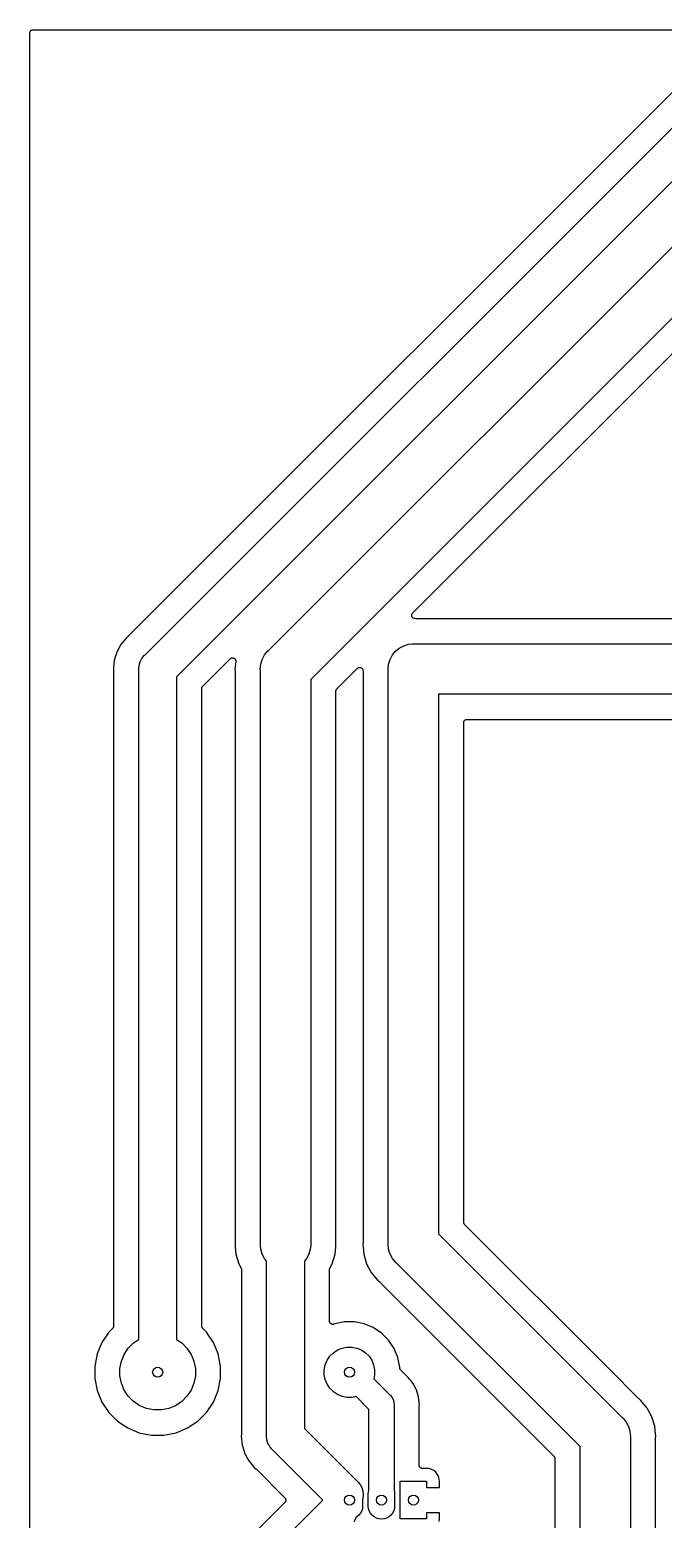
# Model space of a CAD drawing. Extents: x 74 to 216, y -130 to -38.
# Drawn here: x 73.7 to 98.8, y -97.3 to -38.1 of the extents above; entities that cross this region are included whole.
import ezdxf

# ---------------------------------------------------------------- set-up
doc = ezdxf.new("R2010")
doc.units = 0
doc.layers.add('BLACK', color=7, linetype='CONTINUOUS')

msp = doc.modelspace()

# ---------------------------------------------------------------- linework, layer by layer
at = {"layer": 'BLACK', "linetype": 'CONTINUOUS'}
for p, q in [((73.66, -38.2252), (73.6613, -38.2133)), ((73.66, -38.2261), (73.66, -38.2252)), ((73.66, -38.2261), (73.66, -38.2261)), ((73.66, -38.2261), (73.66, -38.2261)), ((73.66, -38.227), (73.66, -38.2261)), ((73.66, -129.413), (73.66, -38.227)), ((73.6613, -38.2133), (73.6626, -38.2015)), ((73.6626, -38.2015), (73.6627, -38.201)), ((73.6627, -38.201), (73.6628, -38.2006)), ((73.6628, -38.2006), (73.6664, -38.1892)), ((73.6664, -38.1892), (73.6699, -38.1778)), ((73.6699, -38.1778), (73.6701, -38.1774)), ((73.6701, -38.1774), (73.6703, -38.177)), ((73.6703, -38.177), (73.676, -38.1665)), ((73.676, -38.1665), (73.6817, -38.156)), ((73.6817, -38.156), (73.682, -38.1556)), ((73.682, -38.1556), (73.6822, -38.1552)), ((73.6822, -38.1552), (73.6899, -38.1461)), ((73.6899, -38.1461), (73.6975, -38.1369)), ((73.6975, -38.1369), (73.6979, -38.1366)), ((73.6979, -38.1366), (73.6981, -38.1363)), ((73.6981, -38.1363), (73.7075, -38.1288)), ((73.7075, -38.1288), (73.7167, -38.1212)), ((73.7167, -38.1212), (73.7171, -38.121)), ((73.7171, -38.121), (73.7175, -38.1207)), ((73.7175, -38.1207), (73.7281, -38.1152)), ((73.7281, -38.1152), (73.7386, -38.1096)), ((73.7386, -38.1096), (73.739, -38.1095)), ((73.739, -38.1095), (73.7394, -38.1092)), ((73.7394, -38.1092), (73.7509, -38.1059)), ((73.7509, -38.1059), (73.7623, -38.1024)), ((73.7623, -38.1024), (73.7628, -38.1024)), ((73.7628, -38.1024), (73.7632, -38.1022)), ((73.7632, -38.1022), (73.7751, -38.1012)), ((73.7751, -38.1012), (73.787, -38.1)), ((73.787, -38.1), (215.773, -38.1)), ((100.297, -39.4678), (77.5678, -62.1974)), ((78.2357, -62.9436), (101.044, -40.1357)), ((101.911, -41.39), (79.49, -63.8107)), ((83.1476, -62.7582), (103.398, -42.5076)), ((104.554, -44.18), (84.82, -63.9142)), ((88.8697, -61.2788), (104.931, -45.2172)), ((88.8325, -61.3681), (88.8331, -61.3617)), ((88.833, -61.3741), (88.8325, -61.3681)), ((88.833, -61.38), (88.833, -61.3741)), ((88.8342, -61.3864), (88.833, -61.38)), ((88.8331, -61.3617), (88.8332, -61.3552)), ((88.8332, -61.3552), (88.8344, -61.3494)), ((88.8348, -61.3928), (88.8342, -61.3864)), ((88.8344, -61.3494), (88.835, -61.3435)), ((88.8365, -61.3985), (88.8348, -61.3928)), ((88.835, -61.3435), (88.8369, -61.3373)), ((88.8376, -61.4044), (88.8365, -61.3985)), ((88.8369, -61.3373), (88.8382, -61.331)), ((88.84, -61.4104), (88.8376, -61.4044)), ((88.8382, -61.331), (88.8405, -61.3255)), ((88.8419, -61.4166), (88.84, -61.4104)), ((88.8405, -61.3255), (88.8422, -61.3198)), ((88.8447, -61.4218), (88.8419, -61.4166)), ((88.8422, -61.3198), (88.8453, -61.3141)), ((88.8469, -61.4274), (88.8447, -61.4218)), ((88.8453, -61.3141), (88.8478, -61.3081)), ((88.8504, -61.4328), (88.8469, -61.4274)), ((88.8478, -61.3081), (88.8511, -61.3032)), ((88.8534, -61.4385), (88.8504, -61.4328)), ((88.8511, -61.3032), (88.8539, -61.2979)), ((88.8572, -61.4431), (88.8534, -61.4385)), ((88.8539, -61.2979), (88.858, -61.2929)), ((88.8605, -61.4481), (88.8572, -61.4431)), ((88.858, -61.2929), (88.8616, -61.2876)), ((88.865, -61.4527), (88.8605, -61.4481)), ((88.8616, -61.2876), (88.8659, -61.2834)), ((88.869, -61.4577), (88.865, -61.4527)), ((88.8659, -61.2834), (88.8697, -61.2788)), ((88.8736, -61.4616), (88.869, -61.4577)), ((88.8778, -61.4658), (88.8736, -61.4616)), ((88.8831, -61.4695), (88.8778, -61.4658)), ((88.8881, -61.4736), (88.8831, -61.4695)), ((88.8933, -61.4765), (88.8881, -61.4736)), ((88.8982, -61.4798), (88.8933, -61.4765)), ((88.9042, -61.4824), (88.8982, -61.4798)), ((88.9098, -61.4855), (88.9042, -61.4824)), ((88.9155, -61.4873), (88.9098, -61.4855)), ((88.921, -61.4896), (88.9155, -61.4873)), ((88.9273, -61.491), (88.921, -61.4896)), ((88.9335, -61.4929), (88.9273, -61.491)), ((88.9394, -61.4935), (88.9335, -61.4929)), ((88.9453, -61.4948), (88.9394, -61.4935)), ((88.947, -61.495), (88.9453, -61.4948)), ((88.992, -61.4994), (88.947, -61.495)), ((88.9974, -61.4994), (88.992, -61.4994)), ((89.0027, -61.5), (88.9974, -61.4994)), ((89.0045, -61.5), (89.0027, -61.5)), ((101.797, -61.5), (89.0045, -61.5)), ((77.2779, -62.523), (77.1154, -62.8271)), ((77.4966, -62.2566), (77.2779, -62.523)), ((77.5585, -62.2057), (77.4966, -62.2566)), ((77.5623, -62.2019), (77.5585, -62.2057)), ((77.5665, -62.1986), (77.5623, -62.2019)), ((77.5678, -62.1974), (77.5665, -62.1986)), ((88.1895, -62.7895), (88.3417, -62.6645)), ((88.3417, -62.6645), (88.5155, -62.5717)), ((88.5155, -62.5717), (88.704, -62.5145)), ((88.704, -62.5145), (88.8509, -62.5)), ((88.8509, -62.5), (88.9, -62.4952)), ((88.9, -62.4952), (88.9491, -62.5)), ((88.9491, -62.5), (101.698, -62.5)), ((77.0153, -63.1569), (76.9894, -63.4202)), ((77.016, -63.1547), (77.0153, -63.1569)), ((77.0664, -62.9886), (77.016, -63.1547)), ((77.016, -63.1547), (77.016, -63.1547)), ((77.1154, -62.8271), (77.0664, -62.9886)), ((78.0009, -63.353), (78.0437, -63.2116)), ((78.0437, -63.2116), (78.1134, -63.0813)), ((78.1134, -63.0813), (78.2071, -62.9671)), ((78.2071, -62.9671), (78.2357, -62.9436)), ((80.5272, -64.1877), (81.6244, -63.0905)), ((81.6244, -63.0905), (81.6257, -63.0892)), ((81.6257, -63.0892), (81.6304, -63.0855)), ((81.6304, -63.0855), (81.6347, -63.0813)), ((81.6347, -63.0813), (81.64, -63.0778)), ((81.64, -63.0778), (81.645, -63.0738)), ((81.645, -63.0738), (81.6504, -63.071)), ((81.6504, -63.071), (81.6554, -63.0677)), ((81.6554, -63.0677), (81.6613, -63.0653)), ((81.6613, -63.0653), (81.667, -63.0624)), ((81.667, -63.0624), (81.6728, -63.0607)), ((81.6728, -63.0607), (81.6784, -63.0584)), ((81.6784, -63.0584), (81.6847, -63.0572)), ((81.6847, -63.0572), (81.6908, -63.0554)), ((81.6908, -63.0554), (81.6968, -63.0549)), ((81.6968, -63.0549), (81.7027, -63.0538)), ((81.7027, -63.0538), (81.7091, -63.0538)), ((81.7091, -63.0538), (81.7155, -63.0533)), ((81.7155, -63.0533), (81.7215, -63.0539)), ((81.7215, -63.0539), (81.7275, -63.054)), ((81.7275, -63.054), (81.7338, -63.0553)), ((81.7338, -63.0553), (81.7402, -63.056)), ((81.7402, -63.056), (81.7459, -63.0578)), ((81.7459, -63.0578), (81.7518, -63.059)), ((81.7518, -63.059), (81.7577, -63.0615)), ((81.7577, -63.0615), (81.7638, -63.0634)), ((81.7638, -63.0634), (81.7691, -63.0663)), ((81.7691, -63.0663), (81.7746, -63.0686)), ((81.7746, -63.0686), (81.78, -63.0722)), ((81.78, -63.0722), (81.7856, -63.0752)), ((81.7856, -63.0752), (81.7902, -63.0791)), ((81.7902, -63.0791), (81.7952, -63.0825)), ((81.7952, -63.0825), (81.7997, -63.087)), ((81.7997, -63.087), (81.8046, -63.0911)), ((81.8046, -63.0911), (81.8084, -63.0958)), ((81.8084, -63.0958), (81.8126, -63.1001)), ((81.8126, -63.1001), (81.8162, -63.1054)), ((81.8162, -63.1054), (81.8202, -63.1104)), ((81.8406, -63.1927), (81.8194, -63.408)), ((81.8202, -63.1104), (81.823, -63.1157)), ((81.823, -63.1157), (81.8264, -63.1207)), ((81.8264, -63.1207), (81.8288, -63.1266)), ((81.8288, -63.1266), (81.8318, -63.1323)), ((81.8318, -63.1323), (81.8335, -63.1381)), ((81.8335, -63.1381), (81.8358, -63.1436)), ((81.8358, -63.1436), (81.837, -63.1499)), ((81.837, -63.1499), (81.8389, -63.156)), ((81.8389, -63.156), (81.8394, -63.162)), ((81.8394, -63.162), (81.8406, -63.1679)), ((81.8406, -63.1679), (81.8406, -63.1743)), ((81.8406, -63.1743), (81.8412, -63.1807)), ((81.8412, -63.1807), (81.8406, -63.1867)), ((81.8406, -63.1867), (81.8406, -63.1927)), ((82.8152, -63.5), (82.8345, -63.304)), ((82.8345, -63.304), (82.8917, -63.1155)), ((82.8917, -63.1155), (82.901, -63.0979)), ((82.901, -63.0979), (82.9845, -62.9417)), ((82.9845, -62.9417), (83.1095, -62.7895)), ((83.1095, -62.7895), (83.1476, -62.7582)), ((87.8952, -63.5), (87.9145, -63.304)), ((87.9145, -63.304), (87.9717, -63.1155)), ((87.9717, -63.1155), (88.0645, -62.9417)), ((88.0645, -62.9417), (88.1895, -62.7895)), ((76.9894, -63.4202), (76.9815, -63.5)), ((76.9815, -63.5), (76.9894, -63.5798)), ((76.9894, -63.4202), (76.9894, -63.4202)), ((76.9894, -63.5798), (76.9895, -63.5815)), ((76.9895, -63.5815), (76.9895, -63.5869)), ((76.9895, -63.5869), (76.99, -63.5922)), ((76.99, -63.5922), (76.99, -89.6019)), ((77.9864, -63.5), (77.99, -63.4632)), ((77.99, -63.5368), (77.9864, -63.5)), ((77.99, -63.4632), (78.0009, -63.353)), ((77.99, -63.4632), (77.99, -63.4632)), ((77.99, -90.1371), (77.99, -63.5368)), ((79.49, -63.8107), (79.49, -90.1371)), ((81.8194, -63.408), (81.8103, -63.5)), ((81.8103, -63.5), (81.8194, -63.592)), ((81.8194, -63.408), (81.8194, -63.408)), ((81.8194, -63.592), (81.8195, -63.5938)), ((81.8195, -63.5938), (81.8195, -63.5992)), ((81.8195, -63.5992), (81.82, -63.6045)), ((81.82, -63.6045), (81.82, -86.4583)), ((82.82, -63.5491), (82.8152, -63.5)), ((82.82, -86.4091), (82.82, -63.5491)), ((84.82, -63.9142), (84.82, -86.4091)), ((85.8572, -64.2912), (86.6788, -63.4697)), ((86.6788, -63.4697), (86.68, -63.4684)), ((86.68, -63.4684), (86.6847, -63.4647)), ((86.6847, -63.4647), (86.6889, -63.4605)), ((86.6889, -63.4605), (86.6943, -63.457)), ((86.6943, -63.457), (86.6994, -63.453)), ((86.6994, -63.453), (86.7047, -63.4502)), ((86.7047, -63.4502), (86.7097, -63.4469)), ((86.7097, -63.4469), (86.7157, -63.4445)), ((86.7157, -63.4445), (86.7214, -63.4415)), ((86.7214, -63.4415), (86.7271, -63.4399)), ((86.7271, -63.4399), (86.7327, -63.4376)), ((86.7327, -63.4376), (86.739, -63.4364)), ((86.739, -63.4364), (86.7452, -63.4346)), ((86.7452, -63.4346), (86.7511, -63.4341)), ((86.7511, -63.4341), (86.757, -63.433)), ((86.757, -63.433), (86.7635, -63.433)), ((86.7635, -63.433), (86.7699, -63.4325)), ((86.7699, -63.4325), (86.7758, -63.4331)), ((86.7758, -63.4331), (86.7818, -63.4332)), ((86.7818, -63.4332), (86.7881, -63.4344)), ((86.7881, -63.4344), (86.7945, -63.4351)), ((86.7945, -63.4351), (86.8002, -63.4369)), ((86.8002, -63.4369), (86.8061, -63.4381)), ((86.8061, -63.4381), (86.812, -63.4406)), ((86.812, -63.4406), (86.8182, -63.4426)), ((86.8182, -63.4426), (86.8234, -63.4454)), ((86.8234, -63.4454), (86.8289, -63.4477)), ((86.8289, -63.4477), (86.8343, -63.4513)), ((86.8343, -63.4513), (86.84, -63.4544)), ((86.84, -63.4544), (86.8445, -63.4582)), ((86.8445, -63.4582), (86.8495, -63.4616)), ((86.8495, -63.4616), (86.854, -63.4662)), ((86.854, -63.4662), (86.859, -63.4703)), ((86.859, -63.4703), (86.8627, -63.4749)), ((86.8627, -63.4749), (86.867, -63.4792)), ((86.867, -63.4792), (86.8705, -63.4845)), ((86.8705, -63.4845), (86.8746, -63.4896)), ((86.8746, -63.4896), (86.8774, -63.4948)), ((86.8774, -63.4948), (86.8807, -63.4998)), ((86.8807, -63.4998), (86.8831, -63.5057)), ((86.8831, -63.5057), (86.8862, -63.5115)), ((86.8862, -63.5115), (86.8879, -63.5172)), ((86.8879, -63.5172), (86.8901, -63.5227)), ((86.8901, -63.5227), (86.8914, -63.529)), ((86.8914, -63.529), (86.8932, -63.5352)), ((86.8932, -63.5352), (86.8938, -63.5412)), ((86.8938, -63.5412), (86.895, -63.547)), ((86.895, -63.547), (86.8994, -63.5921)), ((86.8994, -63.5921), (86.8996, -63.5938)), ((86.8996, -63.5938), (86.8995, -63.5992)), ((86.8995, -63.5992), (86.9, -63.6045)), ((86.9, -63.6045), (86.9, -86.2555)), ((87.9, -63.5491), (87.8952, -63.5)), ((87.9, -86.3109), (87.9, -63.5491)), ((80.49, -64.2757), (80.4913, -64.264)), ((80.49, -64.277), (80.49, -64.2757)), ((80.49, -64.2771), (80.49, -64.277)), ((80.49, -64.277), (80.49, -64.277)), ((80.49, -64.2775), (80.49, -64.2771)), ((80.49, -89.6019), (80.49, -64.2775)), ((80.4913, -64.264), (80.4925, -64.2524)), ((80.4925, -64.2524), (80.4927, -64.2517)), ((80.4927, -64.2517), (80.4928, -64.2511)), ((80.4928, -64.2511), (80.4963, -64.2399)), ((80.4963, -64.2399), (80.4998, -64.2287)), ((80.4998, -64.2287), (80.5001, -64.2281)), ((80.5001, -64.2281), (80.5003, -64.2274)), ((80.5003, -64.2274), (80.5059, -64.2171)), ((80.5059, -64.2171), (80.5115, -64.2068)), ((80.5115, -64.2068), (80.5119, -64.2063)), ((80.5119, -64.2063), (80.5122, -64.2057)), ((80.5122, -64.2057), (80.5197, -64.1968)), ((80.5197, -64.1968), (80.5272, -64.1877)), ((85.82, -64.3793), (85.8213, -64.3676)), ((85.82, -64.3806), (85.82, -64.3793)), ((85.82, -64.381), (85.82, -64.3806)), ((85.82, -64.3806), (85.82, -64.3806)), ((85.82, -64.3806), (85.82, -64.3806)), ((85.82, -86.4583), (85.82, -64.381)), ((85.8213, -64.3676), (85.8225, -64.3559)), ((85.8225, -64.3559), (85.8227, -64.3553)), ((85.8227, -64.3553), (85.8228, -64.3546)), ((85.8228, -64.3546), (85.8263, -64.3434)), ((85.8263, -64.3434), (85.8298, -64.3322)), ((85.8298, -64.3322), (85.8301, -64.3316)), ((85.8301, -64.3316), (85.8303, -64.331)), ((85.8303, -64.331), (85.8359, -64.3207)), ((85.8359, -64.3207), (85.8415, -64.3104)), ((85.8415, -64.3104), (85.8419, -64.3099)), ((85.8419, -64.3099), (85.8422, -64.3093)), ((85.8422, -64.3093), (85.8497, -64.3003)), ((85.8497, -64.3003), (85.8572, -64.2912)), ((101.698, -64.5), (89.9, -64.5)), ((89.9, -64.5), (89.9, -85.9458)), ((90.9, -65.6252), (90.9013, -65.6133)), ((90.9, -65.6261), (90.9, -65.6252)), ((90.9, -65.627), (90.9, -65.6261)), ((90.9, -65.6261), (90.9, -65.6261)), ((90.9, -65.6261), (90.9, -65.6261)), ((90.9, -85.479), (90.9, -65.627)), ((90.9013, -65.6133), (90.9026, -65.6015)), ((90.9026, -65.6015), (90.9027, -65.601)), ((90.9027, -65.601), (90.9028, -65.6006)), ((90.9028, -65.6006), (90.9064, -65.5892)), ((90.9064, -65.5892), (90.9099, -65.5778)), ((90.9099, -65.5778), (90.9101, -65.5774)), ((90.9101, -65.5774), (90.9103, -65.577)), ((90.9103, -65.577), (90.916, -65.5665)), ((90.916, -65.5665), (90.9217, -65.556)), ((90.9217, -65.556), (90.922, -65.5556)), ((90.922, -65.5556), (90.9222, -65.5552)), ((90.9222, -65.5552), (90.9299, -65.5461)), ((90.9299, -65.5461), (90.9375, -65.5369)), ((90.9375, -65.5369), (90.9379, -65.5366)), ((90.9379, -65.5366), (90.9381, -65.5363)), ((90.9381, -65.5363), (90.9475, -65.5288)), ((90.9475, -65.5288), (90.9567, -65.5212)), ((90.9567, -65.5212), (90.9571, -65.521)), ((90.9571, -65.521), (90.9575, -65.5207)), ((90.9575, -65.5207), (90.9681, -65.5152)), ((90.9681, -65.5152), (90.9786, -65.5096)), ((90.9786, -65.5096), (90.979, -65.5095)), ((90.979, -65.5095), (90.9794, -65.5092)), ((90.9794, -65.5092), (90.9909, -65.5059)), ((90.9909, -65.5059), (91.0023, -65.5024)), ((91.0023, -65.5024), (91.0028, -65.5024)), ((91.0028, -65.5024), (91.0032, -65.5023)), ((91.0032, -65.5023), (91.0151, -65.5012)), ((91.0151, -65.5012), (91.027, -65.5)), ((91.027, -65.5), (99.9645, -65.5)), ((90.9011, -85.4906), (90.9, -85.479)), ((90.9022, -85.5023), (90.9011, -85.4906)), ((90.9024, -85.503), (90.9022, -85.5023)), ((90.9024, -85.5036), (90.9024, -85.503)), ((90.9058, -85.5148), (90.9024, -85.5036)), ((90.9091, -85.5261), (90.9058, -85.5148)), ((90.9094, -85.5267), (90.9091, -85.5261)), ((90.9096, -85.5274), (90.9094, -85.5267)), ((90.9151, -85.5377), (90.9096, -85.5274)), ((90.9205, -85.5481), (90.9151, -85.5377)), ((90.9209, -85.5487), (90.9205, -85.5481)), ((90.9212, -85.5493), (90.9209, -85.5487)), ((90.9286, -85.5583), (90.9212, -85.5493)), ((90.936, -85.5675), (90.9286, -85.5583)), ((90.9369, -85.5684), (90.936, -85.5675)), ((90.9369, -85.5685), (90.9369, -85.5684)), ((90.9372, -85.5688), (90.9369, -85.5685)), ((90.9369, -85.5685), (90.9369, -85.5685)), ((96.6394, -91.271), (90.9372, -85.5688)), ((86.8994, -86.268), (86.8903, -86.36)), ((86.8903, -86.36), (86.8994, -86.452)), ((86.9, -86.2573), (86.8994, -86.2626)), ((86.8994, -86.2626), (86.8994, -86.268)), ((86.9, -86.2555), (86.9, -86.2573)), ((87.8952, -86.36), (87.9, -86.3109)), ((87.9145, -86.556), (87.8952, -86.36)), ((89.9, -85.9458), (97.1924, -93.2382)), ((81.82, -86.4583), (81.8489, -86.7521)), ((81.8489, -86.7521), (81.9633, -87.1291)), ((82.8345, -86.556), (82.82, -86.4091)), ((82.8917, -86.7445), (82.8345, -86.556)), ((82.9845, -86.9183), (82.8917, -86.7445)), ((83.07, -87.0224), (82.9845, -86.9183)), ((84.6555, -86.9183), (84.57, -87.0224)), ((84.7483, -86.7445), (84.6555, -86.9183)), ((84.8055, -86.556), (84.7483, -86.7445)), ((84.82, -86.4091), (84.8055, -86.556)), ((85.6767, -87.1291), (85.7911, -86.7521)), ((85.7911, -86.7521), (85.82, -86.4583)), ((86.8994, -86.452), (86.8994, -86.452)), ((86.8994, -86.452), (86.9289, -86.7521)), ((86.9289, -86.7521), (87.0433, -87.1291)), ((87.9652, -86.7233), (87.9145, -86.556)), ((87.9717, -86.7445), (87.9652, -86.7233)), ((88.0645, -86.9183), (87.9717, -86.7445)), ((88.1895, -87.0705), (88.0645, -86.9183)), ((81.9633, -87.1291), (82.055, -87.3006)), ((82.055, -87.3006), (82.0558, -87.3022)), ((82.0558, -87.3022), (82.0579, -87.3073)), ((82.0579, -87.3073), (82.0604, -87.3121)), ((82.0604, -87.3121), (82.0624, -87.3188)), ((82.0624, -87.3188), (82.065, -87.3252)), ((82.065, -87.3252), (82.066, -87.3306)), ((82.066, -87.3306), (82.0676, -87.3358)), ((82.0676, -87.3358), (82.0683, -87.3428)), ((82.0683, -87.3428), (82.0695, -87.3496)), ((82.0695, -87.3496), (82.0695, -87.3551)), ((82.0695, -87.3551), (82.07, -87.3605)), ((82.07, -87.3605), (82.07, -93.8878)), ((83.07, -93.9432), (83.07, -87.0224)), ((84.57, -87.0224), (84.57, -93.6693)), ((85.57, -87.3587), (85.5706, -87.3533)), ((85.57, -87.3605), (85.57, -87.3587)), ((85.57, -89.4124), (85.57, -87.3605)), ((85.5706, -87.3478), (85.572, -87.341)), ((85.5706, -87.3533), (85.5706, -87.3478)), ((85.572, -87.341), (85.5728, -87.3341)), ((85.5728, -87.3341), (85.5744, -87.3289)), ((85.5744, -87.3289), (85.5755, -87.3235)), ((85.5755, -87.3235), (85.5782, -87.3171)), ((85.5782, -87.3171), (85.5803, -87.3105)), ((85.5803, -87.3105), (85.5829, -87.3057)), ((85.5829, -87.3057), (85.585, -87.3006)), ((85.585, -87.3006), (85.6767, -87.1291)), ((87.0433, -87.1291), (87.229, -87.4765)), ((87.229, -87.4765), (87.4789, -87.7811)), ((88.2276, -87.1018), (88.1895, -87.0705)), ((95.52, -94.3942), (88.2276, -87.1018)), ((87.4789, -87.7811), (87.5504, -87.8397)), ((87.5504, -87.8397), (87.5518, -87.8409)), ((87.5518, -87.8409), (87.5555, -87.8447)), ((87.5555, -87.8447), (87.5597, -87.8481)), ((87.5597, -87.8481), (94.4828, -94.7712)), ((76.7981, -89.8463), (76.5245, -90.2558)), ((76.9528, -89.6917), (76.7981, -89.8463)), ((76.9602, -89.6826), (76.9528, -89.6917)), ((76.9678, -89.6736), (76.9602, -89.6826)), ((76.9681, -89.673), (76.9678, -89.6736)), ((76.9685, -89.6725), (76.9681, -89.673)), ((76.9741, -89.6622), (76.9685, -89.6725)), ((76.9797, -89.6519), (76.9741, -89.6622)), ((76.9799, -89.6512), (76.9797, -89.6519)), ((76.9802, -89.6507), (76.9799, -89.6512)), ((76.9837, -89.6395), (76.9802, -89.6507)), ((76.9872, -89.6283), (76.9837, -89.6395)), ((76.9873, -89.6276), (76.9872, -89.6283)), ((76.9875, -89.627), (76.9873, -89.6276)), ((76.9887, -89.6154), (76.9875, -89.627)), ((76.99, -89.6036), (76.9887, -89.6154)), ((76.99, -89.6019), (76.99, -89.6023)), ((76.99, -89.6023), (76.99, -89.6023)), ((76.99, -89.6023), (76.99, -89.6023)), ((76.99, -89.6023), (76.99, -89.6036)), ((80.4911, -89.6135), (80.49, -89.6019)), ((80.4922, -89.6252), (80.4911, -89.6135)), ((80.4924, -89.6259), (80.4922, -89.6252)), ((80.4924, -89.6265), (80.4924, -89.6259)), ((80.4958, -89.6377), (80.4924, -89.6265)), ((80.4991, -89.649), (80.4958, -89.6377)), ((80.4994, -89.6496), (80.4991, -89.649)), ((80.4996, -89.6503), (80.4994, -89.6496)), ((80.5051, -89.6606), (80.4996, -89.6503)), ((80.5105, -89.671), (80.5051, -89.6606)), ((80.5109, -89.6716), (80.5105, -89.671)), ((80.5112, -89.6721), (80.5109, -89.6716)), ((80.5186, -89.6812), (80.5112, -89.6721)), ((80.526, -89.6904), (80.5186, -89.6812)), ((80.5269, -89.6913), (80.526, -89.6904)), ((80.5269, -89.6914), (80.5269, -89.6913)), ((80.5269, -89.6913), (80.5269, -89.6913)), ((80.5272, -89.6917), (80.5269, -89.6914)), ((80.6819, -89.8463), (80.5272, -89.6917)), ((80.9555, -90.2558), (80.6819, -89.8463)), ((85.5712, -89.4243), (85.57, -89.4124)), ((85.5723, -89.4364), (85.5712, -89.4243)), ((85.5724, -89.4367), (85.5723, -89.4364)), ((85.5724, -89.437), (85.5724, -89.4367)), ((85.5759, -89.4485), (85.5724, -89.437)), ((85.5793, -89.4602), (85.5759, -89.4485)), ((85.5795, -89.4605), (85.5793, -89.4602)), ((85.5796, -89.4608), (85.5795, -89.4605)), ((85.5853, -89.4715), (85.5796, -89.4608)), ((85.5909, -89.4821), (85.5853, -89.4715)), ((85.5911, -89.4824), (85.5909, -89.4821)), ((85.5912, -89.4827), (85.5911, -89.4824)), ((85.599, -89.4922), (85.5912, -89.4827)), ((85.6064, -89.5014), (85.599, -89.4922)), ((85.6067, -89.5016), (85.6064, -89.5014)), ((85.6069, -89.5019), (85.6067, -89.5016)), ((85.6162, -89.5096), (85.6069, -89.5019)), ((85.6254, -89.5173), (85.6162, -89.5096)), ((85.6257, -89.5175), (85.6254, -89.5173)), ((85.626, -89.5177), (85.6257, -89.5175)), ((85.6366, -89.5234), (85.626, -89.5177)), ((85.6472, -89.5292), (85.6366, -89.5234)), ((85.6475, -89.5293), (85.6472, -89.5292)), ((85.6478, -89.5295), (85.6475, -89.5293)), ((85.6594, -89.533), (85.6478, -89.5295)), ((85.6708, -89.5366), (85.6594, -89.533)), ((85.6711, -89.5367), (85.6708, -89.5366)), ((85.6715, -89.5368), (85.6711, -89.5367)), ((85.6836, -89.5381), (85.6715, -89.5368)), ((85.6954, -89.5394), (85.6836, -89.5381)), ((85.6958, -89.5393), (85.6954, -89.5394)), ((85.6961, -89.5394), (85.6958, -89.5393)), ((85.7081, -89.5383), (85.6961, -89.5394)), ((85.7201, -89.5372), (85.7081, -89.5383)), ((85.7205, -89.5372), (85.7201, -89.5372)), ((85.7208, -89.5371), (85.7205, -89.5372)), ((85.7322, -89.5338), (85.7208, -89.5371)), ((85.744, -89.5304), (85.7322, -89.5338)), ((85.7446, -89.5301), (85.744, -89.5304)), ((85.7456, -89.5297), (85.7446, -89.5301)), ((85.7446, -89.5301), (85.7446, -89.5301)), ((85.7446, -89.5301), (85.7446, -89.5301)), ((85.7766, -89.5169), (85.7456, -89.5297)), ((86.163, -89.44), (85.7766, -89.5169)), ((86.557, -89.44), (86.163, -89.44)), ((86.9434, -89.5169), (86.557, -89.44)), ((87.3074, -89.6676), (86.9434, -89.5169)), ((87.6349, -89.8865), (87.3074, -89.6676)), ((87.9135, -90.1651), (87.6349, -89.8865)), ((76.5245, -90.2558), (76.3361, -90.7108)), ((77.4107, -90.7295), (77.5749, -90.4838)), ((77.5749, -90.4838), (77.7838, -90.2749)), ((77.7838, -90.2749), (77.99, -90.1371)), ((79.49, -90.1371), (79.6962, -90.2749)), ((79.6962, -90.2749), (79.9051, -90.4838)), ((79.9051, -90.4838), (80.0693, -90.7295)), ((81.1439, -90.7108), (80.9555, -90.2558)), ((85.8863, -90.5538), (86.0683, -90.4784)), ((86.0683, -90.4784), (86.2615, -90.44)), ((86.2615, -90.44), (86.4585, -90.44)), ((86.4585, -90.44), (86.6517, -90.4784)), ((86.6517, -90.4784), (86.8337, -90.5538)), ((88.1324, -90.4926), (87.9135, -90.1651)), ((88.2831, -90.8566), (88.1324, -90.4926)), ((76.3361, -90.7108), (76.24, -91.1938)), ((77.24, -91.2923), (77.2976, -91.0025)), ((77.2976, -91.0025), (77.4107, -90.7295)), ((80.0693, -90.7295), (80.1824, -91.0025)), ((80.1824, -91.0025), (80.24, -91.2923)), ((81.24, -91.1938), (81.1439, -90.7108)), ((85.3984, -91.1483), (85.4738, -90.9663)), ((85.4738, -90.9663), (85.5832, -90.8025)), ((85.5832, -90.8025), (85.7225, -90.6632)), ((85.7225, -90.6632), (85.8863, -90.5538)), ((86.8337, -90.5538), (86.9975, -90.6632)), ((86.9975, -90.6632), (87.1368, -90.8025)), ((87.1368, -90.8025), (87.2462, -90.9663)), ((87.2462, -90.9663), (87.3216, -91.1483)), ((88.36, -91.243), (88.2831, -90.8566)), ((76.24, -91.1938), (76.24, -91.6862)), ((76.24, -91.6862), (76.3361, -92.1692)), ((77.24, -91.5877), (77.24, -91.2923)), ((77.2976, -91.8775), (77.24, -91.5877)), ((80.24, -91.5877), (80.1824, -91.8775)), ((80.24, -91.2923), (80.24, -91.5877)), ((81.1439, -92.1692), (81.24, -91.6862)), ((81.24, -91.6862), (81.24, -91.1938)), ((85.36, -91.3415), (85.3984, -91.1483)), ((85.36, -91.5385), (85.36, -91.3415)), ((85.3984, -91.7317), (85.36, -91.5385)), ((87.3216, -91.1483), (87.36, -91.3415)), ((87.36, -91.5385), (87.3277, -91.7006)), ((87.3277, -91.7006), (87.9662, -92.3391)), ((87.36, -91.3415), (87.36, -91.5385)), ((88.36, -91.2661), (88.36, -91.243)), ((88.3611, -91.2777), (88.36, -91.2661)), ((88.3622, -91.2894), (88.3611, -91.2777)), ((88.3624, -91.2901), (88.3622, -91.2894)), ((88.3624, -91.2907), (88.3624, -91.2901)), ((88.3658, -91.3019), (88.3624, -91.2907)), ((88.3691, -91.3132), (88.3658, -91.3019)), ((88.3694, -91.3138), (88.3691, -91.3132)), ((88.3696, -91.3145), (88.3694, -91.3138)), ((88.3751, -91.3248), (88.3696, -91.3145)), ((88.3805, -91.3352), (88.3751, -91.3248)), ((88.3809, -91.3358), (88.3805, -91.3352)), ((88.3812, -91.3364), (88.3809, -91.3358)), ((88.3886, -91.3454), (88.3812, -91.3364)), ((88.396, -91.3546), (88.3886, -91.3454)), ((88.3969, -91.3555), (88.396, -91.3546)), ((88.3969, -91.3556), (88.3969, -91.3555)), ((88.3972, -91.3559), (88.3969, -91.3556)), ((88.3969, -91.3556), (88.3969, -91.3556)), ((88.6341, -91.5928), (88.3972, -91.3559)), ((88.6383, -91.5962), (88.6341, -91.5928)), ((88.642, -91.6001), (88.6383, -91.5962)), ((88.6434, -91.6012), (88.642, -91.6001)), ((88.6958, -91.6442), (88.6434, -91.6012)), ((88.7388, -91.6966), (88.6958, -91.6442)), ((88.8067, -91.7793), (88.7388, -91.6966)), ((88.7388, -91.6966), (88.7388, -91.6966)), ((96.6395, -91.2711), (96.6394, -91.271)), ((97.8603, -92.4919), (96.6395, -91.2711)), ((76.3361, -92.1692), (76.5245, -92.6242)), ((77.4107, -92.1505), (77.2976, -91.8775)), ((77.5749, -92.3962), (77.4107, -92.1505)), ((80.0693, -92.1505), (79.9051, -92.3962)), ((80.1824, -91.8775), (80.0693, -92.1505)), ((80.9555, -92.6242), (81.1439, -92.1692)), ((85.4738, -91.9137), (85.3984, -91.7317)), ((85.5832, -92.0775), (85.4738, -91.9137)), ((85.7225, -92.2168), (85.5832, -92.0775)), ((85.8863, -92.3262), (85.7225, -92.2168)), ((88.8832, -91.8726), (88.8067, -91.7793)), ((88.8067, -91.7793), (88.8067, -91.7793)), ((89.0225, -92.1332), (88.8832, -91.8726)), ((89.1083, -92.4159), (89.0225, -92.1332)), ((76.5245, -92.6242), (76.7981, -93.0337)), ((77.7838, -92.6051), (77.5749, -92.3962)), ((78.0295, -92.7693), (77.7838, -92.6051)), ((78.3025, -92.8824), (78.0295, -92.7693)), ((78.5923, -92.94), (78.3025, -92.8824)), ((79.1775, -92.8824), (78.8877, -92.94)), ((79.4505, -92.7693), (79.1775, -92.8824)), ((79.6962, -92.6051), (79.4505, -92.7693)), ((79.9051, -92.3962), (79.6962, -92.6051)), ((80.6819, -93.0337), (80.9555, -92.6242)), ((86.0683, -92.4016), (85.8863, -92.3262)), ((86.2615, -92.44), (86.0683, -92.4016)), ((86.4585, -92.44), (86.2615, -92.44)), ((86.6206, -92.4077), (86.4585, -92.44)), ((87.13, -92.9171), (86.6206, -92.4077)), ((87.9662, -92.3391), (87.9853, -92.3547)), ((87.9853, -92.3547), (88.0477, -92.4309)), ((88.0477, -92.4309), (88.0942, -92.5177)), ((88.0942, -92.5177), (88.1228, -92.612)), ((88.1228, -92.612), (88.1295, -92.6802)), ((88.1295, -92.6802), (88.1324, -92.71)), ((88.1324, -92.71), (88.13, -92.7346)), ((88.13, -92.7346), (88.13, -96.1347)), ((89.1306, -92.6424), (89.1083, -92.4159)), ((89.13, -92.7881), (89.1306, -92.7828)), ((89.13, -92.7899), (89.13, -92.7881)), ((89.13, -95.1341), (89.13, -92.7899)), ((89.1306, -92.6425), (89.1306, -92.6424)), ((89.1373, -92.71), (89.1306, -92.6425)), ((89.1306, -92.7775), (89.1373, -92.71)), ((89.1306, -92.7828), (89.1306, -92.7775)), ((97.8645, -92.4953), (97.8603, -92.4919)), ((97.8682, -92.4991), (97.8645, -92.4953)), ((97.8696, -92.5003), (97.8682, -92.4991)), ((97.9411, -92.5589), (97.8696, -92.5003)), ((98.191, -92.8635), (97.9411, -92.5589)), ((98.3767, -93.2109), (98.191, -92.8635)), ((76.7981, -93.0337), (77.1463, -93.3819)), ((77.1463, -93.3819), (77.5558, -93.6555)), ((78.8877, -92.94), (78.5923, -92.94)), ((79.9242, -93.6555), (80.3337, -93.3819)), ((80.3337, -93.3819), (80.6819, -93.0337)), ((87.13, -96.1347), (87.13, -92.9171)), ((97.1924, -93.2382), (97.2305, -93.2695)), ((97.2305, -93.2695), (97.3555, -93.4217)), ((97.3555, -93.4217), (97.4483, -93.5955)), ((98.4911, -93.5879), (98.3767, -93.2109)), ((77.5558, -93.6555), (78.0108, -93.8439)), ((78.0108, -93.8439), (78.4938, -93.94)), ((78.4938, -93.94), (78.9862, -93.94)), ((78.9862, -93.94), (79.4692, -93.8439)), ((79.4692, -93.8439), (79.9242, -93.6555)), ((82.0694, -93.9002), (82.0615, -93.98)), ((82.0615, -93.98), (82.0953, -94.3231)), ((82.07, -93.8896), (82.0694, -93.8949)), ((82.0694, -93.8949), (82.0694, -93.9002)), ((82.07, -93.8878), (82.07, -93.8896)), ((83.0664, -93.98), (83.07, -93.9432)), ((83.0809, -94.127), (83.0664, -93.98)), ((84.57, -93.6693), (86.7114, -95.8107)), ((97.4483, -93.5955), (97.5055, -93.784)), ((97.5055, -93.784), (97.5188, -93.9189)), ((97.5188, -93.9189), (97.5248, -93.98)), ((97.5248, -93.98), (97.52, -94.0291)), ((97.52, -94.0291), (97.52, -103.14)), ((98.5206, -93.8878), (98.4911, -93.5879)), ((98.52, -94.0827), (98.5206, -94.0774)), ((98.52, -94.0845), (98.52, -94.0827)), ((98.52, -102.013), (98.52, -94.0845)), ((98.5206, -93.888), (98.5206, -93.8878)), ((98.5297, -93.98), (98.5206, -93.888)), ((98.5206, -94.072), (98.5297, -93.98)), ((98.5206, -94.0774), (98.5206, -94.072)), ((82.0953, -94.3231), (82.1594, -94.5344)), ((82.1594, -94.5344), (82.1595, -94.5346)), ((82.1595, -94.5346), (82.1954, -94.6529)), ((82.1954, -94.6529), (82.3579, -94.957)), ((83.1237, -94.2684), (83.0809, -94.127)), ((83.1557, -94.3282), (83.1237, -94.2684)), ((83.1934, -94.3987), (83.1557, -94.3282)), ((83.2312, -94.4448), (83.1934, -94.3987)), ((83.2636, -94.4843), (83.2312, -94.4448)), ((83.2871, -94.5129), (83.2636, -94.4843)), ((83.2636, -94.4843), (83.2636, -94.4843)), ((83.3157, -94.5364), (83.2871, -94.5129)), ((85.2993, -96.52), (83.3157, -94.5364)), ((95.52, -104.091), (95.52, -94.3942)), ((82.3579, -94.957), (82.4298, -95.0446)), ((82.4298, -95.0446), (82.5257, -95.1615)), ((82.5257, -95.1615), (82.5257, -95.1615)), ((82.5257, -95.1615), (82.5766, -95.2234)), ((82.5766, -95.2234), (82.6385, -95.2743)), ((82.6385, -95.2743), (82.6399, -95.2754)), ((82.6399, -95.2754), (82.6436, -95.2792)), ((82.6436, -95.2792), (82.6478, -95.2826)), ((89.13, -95.1345), (89.13, -95.1341)), ((89.13, -95.1348), (89.13, -95.1345)), ((89.1312, -95.1468), (89.13, -95.1348)), ((89.1324, -95.1588), (89.1312, -95.1468)), ((89.1325, -95.1591), (89.1324, -95.1588)), ((89.1326, -95.1595), (89.1325, -95.1591)), ((89.1361, -95.171), (89.1326, -95.1595)), ((89.1396, -95.1825), (89.1361, -95.171)), ((89.1398, -95.1828), (89.1396, -95.1825)), ((89.1399, -95.1832), (89.1398, -95.1828)), ((89.1456, -95.1938), (89.1399, -95.1832)), ((89.1512, -95.2044), (89.1456, -95.1938)), ((89.1515, -95.2047), (89.1512, -95.2044)), ((89.1516, -95.205), (89.1515, -95.2047)), ((89.1593, -95.2143), (89.1516, -95.205)), ((89.1669, -95.2236), (89.1593, -95.2143)), ((89.1672, -95.2238), (89.1669, -95.2236)), ((89.1674, -95.2241), (89.1672, -95.2238)), ((89.1768, -95.2317), (89.1674, -95.2241)), ((89.186, -95.2394), (89.1768, -95.2317)), ((89.1863, -95.2395), (89.186, -95.2394)), ((89.1866, -95.2398), (89.1863, -95.2395)), ((89.1972, -95.2455), (89.1866, -95.2398)), ((89.2078, -95.2512), (89.1972, -95.2455)), ((89.2081, -95.2513), (89.2078, -95.2512)), ((89.2085, -95.2514), (89.2081, -95.2513)), ((89.22, -95.2549), (89.2085, -95.2514)), ((89.2315, -95.2585), (89.22, -95.2549)), ((89.2318, -95.2585), (89.2315, -95.2585)), ((89.2322, -95.2586), (89.2318, -95.2585)), ((89.2442, -95.2598), (89.2322, -95.2586)), ((89.2561, -95.2611), (89.2442, -95.2598)), ((89.2565, -95.261), (89.2561, -95.2611)), ((89.2569, -95.2611), (89.2565, -95.261)), ((89.2586, -95.2611), (89.2569, -95.2611)), ((89.4196, -95.259), (89.2586, -95.2611)), ((89.5246, -95.2693), (89.4196, -95.259)), ((89.6203, -95.2984), (89.5246, -95.2693)), ((94.4828, -94.7712), (94.4831, -94.7715)), ((94.4831, -94.7715), (94.4831, -94.7715)), ((94.4831, -94.7715), (94.4831, -94.7716)), ((94.4831, -94.7716), (94.484, -94.7725)), ((94.484, -94.7725), (94.4914, -94.7817)), ((94.4914, -94.7817), (94.4988, -94.7908)), ((94.4988, -94.7908), (94.4991, -94.7913)), ((94.4991, -94.7913), (94.4995, -94.7919)), ((94.4995, -94.7919), (94.5049, -94.8023)), ((94.5049, -94.8023), (94.5104, -94.8126)), ((94.5104, -94.8126), (94.5106, -94.8133)), ((94.5106, -94.8133), (94.5109, -94.8139)), ((94.5109, -94.8139), (94.5142, -94.8252)), ((94.5142, -94.8252), (94.5176, -94.8364)), ((94.5176, -94.8364), (94.5176, -94.837)), ((94.5176, -94.837), (94.5178, -94.8377)), ((94.5178, -94.8377), (94.5189, -94.8494)), ((94.5189, -94.8494), (94.52, -94.861)), ((94.52, -94.861), (94.52, -104.036)), ((82.6478, -95.2826), (83.7953, -96.4302)), ((86.7114, -95.8107), (86.7816, -95.8963)), ((88.375, -97.27), (88.375, -95.77)), ((88.375, -95.77), (89.425, -95.77)), ((89.425, -95.77), (89.425, -96.02)), ((89.7086, -95.3456), (89.6203, -95.2984)), ((89.7859, -95.4091), (89.7086, -95.3456)), ((89.8494, -95.4864), (89.7859, -95.4091)), ((89.8966, -95.5747), (89.8494, -95.4864)), ((89.9256, -95.6704), (89.8966, -95.5747)), ((89.936, -95.7758), (89.9256, -95.6704)), ((89.9344, -96.02), (89.936, -95.7758)), ((83.7953, -96.4302), (83.7959, -96.4308)), ((83.7959, -96.4308), (83.7959, -96.4308)), ((83.7959, -96.4308), (83.796, -96.4308)), ((83.796, -96.4308), (83.7966, -96.4315)), ((83.7966, -96.4315), (83.8041, -96.4409)), ((83.8041, -96.4409), (83.8115, -96.4501)), ((83.8115, -96.4501), (83.8118, -96.4505)), ((83.8118, -96.4505), (83.812, -96.4508)), ((83.812, -96.4508), (83.8176, -96.4615)), ((83.8176, -96.4615), (83.8231, -96.472)), ((86.7816, -95.8963), (86.8513, -96.0266)), ((86.8513, -96.0266), (86.8941, -96.168)), ((86.8941, -96.462), (86.885, -96.4921)), ((86.8941, -96.168), (86.9086, -96.315)), ((86.9086, -96.315), (86.8941, -96.462)), ((87.105, -96.2692), (87.1126, -96.1921)), ((87.105, -96.7708), (87.105, -96.2692)), ((87.1126, -96.1921), (87.13, -96.1347)), ((88.13, -96.1347), (88.1474, -96.1921)), ((88.1474, -96.1921), (88.155, -96.2692)), ((88.155, -96.2692), (88.155, -96.7708)), ((89.425, -96.02), (89.9344, -96.02)), ((83.7953, -96.6098), (80.75, -99.6551)), ((81.2181, -100.601), (85.2993, -96.52)), ((83.8029, -96.6006), (83.7953, -96.6098)), ((83.8106, -96.5914), (83.8029, -96.6006)), ((83.8108, -96.591), (83.8106, -96.5914)), ((83.8111, -96.5906), (83.8108, -96.591)), ((83.8167, -96.5802), (83.8111, -96.5906)), ((83.8224, -96.5696), (83.8167, -96.5802)), ((83.8226, -96.5692), (83.8224, -96.5696)), ((83.8228, -96.5688), (83.8226, -96.5692)), ((83.8262, -96.5575), (83.8228, -96.5688)), ((83.8231, -96.472), (83.8232, -96.4724)), ((83.8232, -96.4724), (83.8234, -96.4728)), ((83.8234, -96.4728), (83.8268, -96.4844)), ((83.8298, -96.546), (83.8262, -96.5575)), ((83.8268, -96.4844), (83.8302, -96.4958)), ((83.8299, -96.5455), (83.8298, -96.546)), ((83.83, -96.5451), (83.8299, -96.5455)), ((83.8312, -96.5333), (83.83, -96.5451)), ((83.8302, -96.4958), (83.8302, -96.4962)), ((83.8302, -96.4962), (83.8304, -96.4966)), ((83.8304, -96.4966), (83.8314, -96.5086)), ((83.8325, -96.5213), (83.8312, -96.5333)), ((83.8314, -96.5086), (83.8325, -96.5204)), ((83.8325, -96.5204), (83.8325, -96.5209)), ((83.8325, -96.5209), (83.8325, -96.5213)), ((86.7986, -97.0381), (86.733, -97.118)), ((86.8474, -96.9469), (86.7986, -97.0381)), ((86.8774, -96.8479), (86.8474, -96.9469)), ((86.885, -96.7708), (86.8774, -96.8479)), ((86.885, -96.4921), (86.885, -96.7708)), ((87.1126, -96.8479), (87.105, -96.7708)), ((87.1426, -96.9469), (87.1126, -96.8479)), ((87.1914, -97.0381), (87.1426, -96.9469)), ((87.257, -97.118), (87.1914, -97.0381)), ((88.0686, -97.0381), (88.003, -97.118)), ((88.1174, -96.9469), (88.0686, -97.0381)), ((88.1474, -96.8479), (88.1174, -96.9469)), ((88.155, -96.7708), (88.1474, -96.8479)), ((89.9344, -97.02), (89.425, -97.02)), ((89.425, -97.02), (89.425, -97.27)), ((89.936, -97.2642), (89.9344, -97.02)), ((86.6013, -97.2634), (86.5316, -97.3937)), ((86.6201, -97.2013), (86.6013, -97.2634)), ((86.6531, -97.1836), (86.6201, -97.2013)), ((86.733, -97.118), (86.6531, -97.1836)), ((87.3369, -97.1836), (87.257, -97.118)), ((87.4281, -97.2324), (87.3369, -97.1836)), ((87.5271, -97.2624), (87.4281, -97.2324)), ((87.63, -97.2725), (87.5271, -97.2624)), ((87.7329, -97.2624), (87.63, -97.2725)), ((87.8319, -97.2324), (87.7329, -97.2624)), ((87.9231, -97.1836), (87.8319, -97.2324)), ((88.003, -97.118), (87.9231, -97.1836)), ((89.425, -97.27), (88.375, -97.27)), ((89.9256, -97.3696), (89.936, -97.2642))]:
    msp.add_line(p, q, dxfattribs=at)
at = {"layer": 'BLACK'}
for centre in [(78.74, -91.44), (86.36, -91.44), (86.36, -96.52), (87.63, -96.52), (88.9, -96.52)]:
    msp.add_circle(centre, 0.2, dxfattribs=at)

doc.saveas('drawing.dxf')
